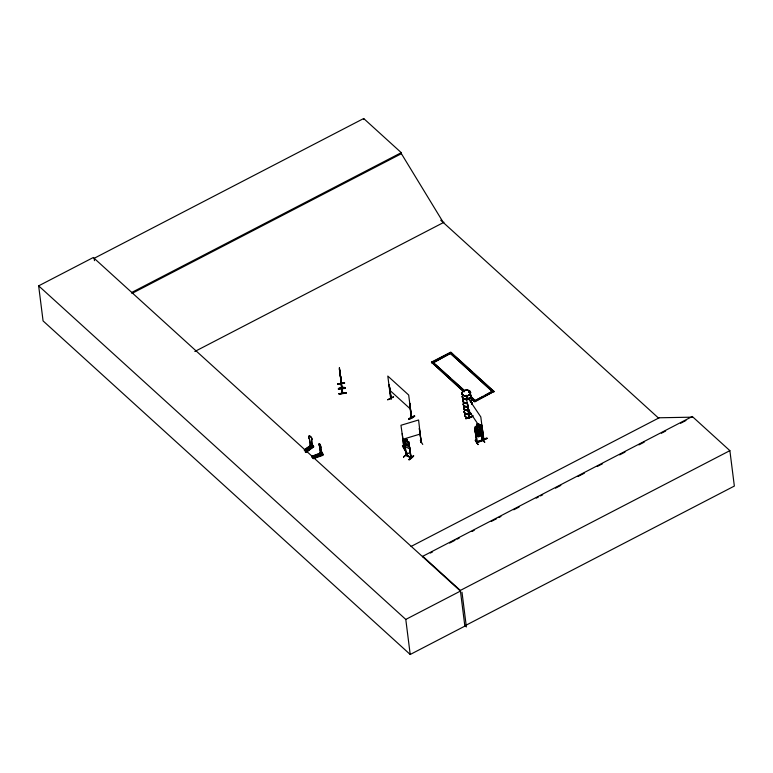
<?xml version="1.0" encoding="UTF-8"?>
<svg xmlns="http://www.w3.org/2000/svg" width="773" height="773" viewBox="0 0 773 773"><rect width="100%" height="100%" fill="white"/><g stroke="black" fill="none" stroke-linecap="round" stroke-linejoin="round"><path stroke-width="1.16" d="M321.239 453.026C320.611 452.311 323.327 452.021 321.848 453.461L322.264 454.08L321.983 452.205L321.993 452.765M322.196 452.727L321.655 451.925M410.85 457.548L408.82 443.673L409.458 443.779L408.82 443.673M411.197 457.751L408.714 441.779L411.12 457.954C409.323 455.287 413.439 459.288 406.385 455.229M321.539 452.128L321.877 452.563M342.004 388.085L341.279 383.137L341.019 383.601M341.415 384.084L339.521 369.658M341.869 389.36L341.734 388.346M341.743 388.964L342.458 393.418L340.217 373.813M341.869 389.312L339.376 367.706C341.975 387.341 338.748 363.552 339.985 372.373M342.13 388.906L342.014 388.375M469.317 418.164L467.51 403.699L469.346 418.203L469.317 417.227M469.027 417.864L466.216 395.264L480.806 416.927L483.676 439.508L483.531 438.465M463.336 394.539L462.892 394.771M469.433 391.592L468.525 391.901L469.424 391.457M468.554 392.114L469.655 391.747M311.886 444.765C312.234 442.349 312.814 448.33 312.456 444.282L311.693 443.837M404.859 449.818L402.559 445.586L404.714 449.915M311.992 444.436L311.944 444.137M312.302 444.581L312.456 444.282M341.028 383.727L341.705 388.22L341.579 387.254M483.077 439.76L477.221 441.692L477.356 442.446L475.53 428.213L474.951 428.416L476.738 442.6L474.719 427.334L475.385 426.474L480.371 424.85L481.135 425.237L482.014 433.035L480.043 434.368C481.724 436.532 476.757 438.136 477.888 435.035L476.844 434.784L476.429 431.566L477.318 429.827L476.922 426.619L478.902 425.952L479.308 429.17L480.545 430.175L480.951 433.392L479.965 434.329L480.255 436.088M476.893 442.571C487.657 439.431 482.825 439.112 476.844 442.088M409.864 447.258L409.555 448.784L405.487 446.736L404.733 444.688M481.502 428.406L480.526 426.889L475.53 428.58L475.124 430.561L475.598 428.619M476.323 433.411L475.298 431.972L476.274 433.489L481.279 431.798L481.714 429.865M411.033 457.935L405.902 455.326L404.289 441.18L406.337 455.606L405.767 454.814L406.472 454.901M475.327 440.446L477.994 444.581L475.356 440.185M403.574 457.075L408.144 453.036L403.564 456.862M312.707 457.481L312.582 456.833M390.867 398.018L391.138 398.259M389.727 387.06L391.215 398.829C391.795 397.998 389.911 398.53 391.012 398.936L389.09 384.49L391.254 398.858L390.558 398.066M390.674 398.665L387.814 376.074L408.685 395.032L411.565 417.613L411.149 417.323L409.603 403.129L411.767 417.507L411.11 416.744M476.651 442.456L483.144 440.272L483.009 439.779M477.385 442.398L477.221 441.692L476.612 441.905M482.42 440.513L480.719 426.474L481.395 426.416L480.806 426.609M483.154 440.455L481.106 425.198L480.371 424.85M476.844 426.049L475.859 426.976L477.907 434.426L479.888 433.759L479.482 430.532L480.381 428.812L479.965 425.594L478.835 425.372L478.613 423.652L476.661 424.367M311.268 445.016L304.204 450.06L309.934 445.837M404.047 447.548L400.965 425.276L418.589 419.99L421.198 442.658L419.372 428.6M419.285 428.455L421.333 442.349M468.989 417.343L469.501 417.613M483.908 439.325L483.318 438.61L483.811 438.88M483.396 439.161L481.85 425.005L483.879 439.335M482.091 433.035L476.439 435.528L475.675 435.141L475.095 430.513M469.569 418.125L468.477 409.69M483.309 438.552L483.724 439.045L483.328 438.697M405.748 440.359L405.071 440.542L405.477 443.76L406.521 445.577L408.134 446.388L408.83 445.441L408.424 442.224L407.477 441.209L407.313 439.46L405.583 438.591L405.815 440.446M406.347 455.577L404.762 441.412M407.941 453.152L403.593 456.853M410.695 457.529L411.217 457.732L405.777 454.795M408.907 459.529C415.062 453.538 415.526 455.374 409.197 459.916M413.536 455.954L408.936 459.751M309.248 438.6A2.338 1.14 53.8 0 1 308.939 436.117A2.338 1.14 53.8 0 1 311.268 437.499A2.338 1.14 53.8 0 1 311.577 439.972L312.089 446.533L310.446 445.557L309.355 438.523A2.338 1.14 53.8 0 1 309.036 436.04A2.338 1.14 53.8 0 1 311.364 437.421A2.338 1.14 53.8 0 1 311.683 439.895L312.195 446.456L310.553 445.48L309.355 438.523M304.523 450.253L310.321 446.069M304.688 450.35L311.538 445.335M304.881 450.359L310.62 446.156M304.997 450.543L310.804 446.359M311.857 446.475L312.166 447.499L309.693 446.04L309.587 445.132L311.954 447.209L311.857 446.475L313.22 445.48L313.761 446.823L306.04 452.408M312.05 446.591L313.413 445.596M305.248 451.934L313.055 446.214L305.557 452.118M305.441 451.944L313.316 446.214L313.22 445.48M305.886 452.108L313.538 446.504L311.877 445.538M306.871 451.519L313.403 446.63M403.738 447.644L402.26 433.556M421.43 442.581L421.13 442.146M393.563 396.713L387.611 399.844L393.563 396.916M409.961 403.448L409.4 403.235M411.526 417.575L411.304 416.599M414.512 415.748C413.603 419.121 401.689 421.246 414.55 415.797M409.004 419.256L414.753 416.183M464.824 625.84L734.35 486.062L729.876 450.649L692.299 416.502L422.773 556.28L460.35 590.427L464.863 626.13L410.212 654.48L43.075 320.911L38.65 285.855L93.301 257.515L131.748 292.445L131.874 293.469L401.4 153.692L401.274 152.668L363.687 118.52L94.171 258.298L94.47 260.685M131.748 292.445L401.274 152.668M194.835 351.483L444.002 222.266M463.356 391.496L431.46 362.131L450.775 352.121L494.024 391.418L474.777 401.873L471.346 398.762M431.518 362.566L450.823 352.556L453.365 354.855M483.164 396.433L474.013 401.177L493.271 390.732L485.193 395.38M471.298 398.317L474.719 401.429L494.024 391.418M411.091 546.443L659.185 417.778L691.197 417.188M430.339 553.053L432.484 551.951M449.596 543.071L454.939 540.298M457.085 539.187L459.22 538.085M472.052 531.428L474.197 530.317M491.309 521.437L496.653 518.664M498.788 517.562L500.933 516.451M513.765 509.794L519.118 507.02M536.23 498.141L538.366 497.039M540.501 495.928L542.646 494.817M555.478 488.159L560.821 485.386M577.933 476.516L584.359 473.182M597.191 466.525L602.534 463.752M619.646 454.882L624.999 452.108M638.904 444.9L644.247 442.117M661.359 433.247L665.64 431.025M680.617 423.266L685.96 420.493M460.35 590.427L729.876 450.649M38.65 285.855L405.786 619.424L460.437 591.084L132.512 293.141M468.825 391.399L468.535 392.191M467.539 404.144L468.051 406.318M472.313 416.28L465.781 418.637L472.303 416.27M465.897 418.773L472.322 416.463M480.738 440.842C492.807 437.247 484.98 437.412 480.719 440.784M319.423 446.185A2.338 0.56 70.5 0 1 319.104 443.702A2.338 0.56 70.5 0 1 320.399 445.615A2.338 0.56 70.5 0 1 320.718 448.098L321.375 454.572L320.466 453.22L319.549 446.137A2.338 0.56 70.5 0 1 319.239 443.654A2.338 0.56 70.5 0 1 320.534 445.567A2.338 0.56 70.5 0 1 320.853 448.05L321.51 454.524M321.993 452.514L322.418 454.022L321.848 453.461M311.674 456.399L321.539 452.514M311.78 456.476L320.486 453.393M320.592 453.635L311.857 456.679L312.592 456.978M311.944 456.795L321.819 453.278M312.128 457.075L321.945 453.645M319.771 452.756L321.027 455.2L320.93 454.466L322.699 453.838L323.066 455.268L313.249 458.708M320.93 454.466L322.805 453.993M312.794 458.022L322.795 454.572L322.699 453.838M314.07 457.925L322.805 454.872M313.065 458.418L322.67 454.514M476.767 426.01L476.555 424.29L478.709 423.614L478.893 425.295M475.037 428.561L475.53 428.213M477.501 431.208L479.482 430.551M476.274 433.489L481.279 431.798M476.458 435.576L477.917 435.083M481.888 438.291L484.536 442.33M402.404 445.702L404.888 449.857M420.299 440.291L422.744 444.456M402.743 439.296L420.357 434.011M482.603 440.639L480.719 426.474M339.279 369.687L339.579 370.074L339.395 368.624M340.333 375.263L340.352 374.625M340.468 376.219L340.922 379.311M340.719 378.384L341.086 380.596M337.646 383.862L344.603 382.886L337.685 384.113M337.675 384.017L344.632 383.079M340.091 373.33L341.598 384.113L341.444 382.799M338.381 388.916L345.338 387.978M338.429 389.206L345.396 388.375C345.879 386.239 337.386 387.379 338.439 389.312M341.821 388.993L342.739 393.36L340.062 372.905L340.719 377.176M339.067 393.612C360.633 390.848 324.641 396.105 346.033 392.694M339.105 393.863L346.062 392.926M339.134 394.085L346.091 393.177M311.877 456.843L312.447 456.901M482.236 438.136L484.835 442.253M406.067 455.162L410.521 457.201M408.695 441.827L404.675 439.75L404.095 440.088L406.134 455.2M311.577 443.924L312.321 444.533M311.77 445.461L313.316 446.214M304.668 450.62L306.34 451.78M465.046 625.724L466.37 626.932L461.983 592.166M659.137 417.729L658.557 418.106L440.716 220.179M456.031 357.281L472.013 371.803M474.67 374.219L494.082 391.853M464.428 390.471L433.402 362.672M470.641 396.124L475.144 400.598L470.699 396.559M435.18 364.286L450.273 378.007M452.939 380.422L464.486 390.916M431.46 362.131L464.187 391.863M389.582 390.094L410.453 409.052M414.599 416.058L408.84 419.082M319.78 453.509L321.153 455.539L321.037 454.621M467.984 409.284L479.26 426.02M481.25 428.976L482.574 430.948M480.487 426.967L481.434 428.435M476.555 424.29L476.873 426.087M475.318 440.224L477.994 444.581M401.4 153.692L443.373 222.595M319.722 447.306L320.418 452.002M341.222 381.389L341.154 380.674M339.985 372.586L340.265 374.712M340.738 377.775L341.019 379.91M340.449 376.074L340.4 375.475M692.299 416.502L692.376 417.159M477.946 434.957L478.197 436.726M410.028 406.501L411.429 417.565M408.975 443.538L410.83 457.568M422.773 556.28L422.86 556.937M407.216 439.528L407.429 441.257M363.687 118.52L363.822 119.544M405.786 619.424L410.212 654.48M341.366 382.809L341.521 384.123M340.613 377.611L340.767 378.925M471.356 399.187A4.445 2.918 -7.2 0 1 470.515 402.115M467.491 403.332A4.445 2.918 -7.2 0 1 463.211 399.438M471.327 399.428A4.377 2.87 -7.2 0 1 470.506 402.318M467.52 403.516A4.377 2.87 -7.2 0 1 463.288 399.68M470.351 394.665A4.445 2.918 -7.2 0 1 468.138 399.235M467.008 399.467A4.445 2.918 -7.2 0 1 462.718 395.573M471.25 398.771A4.377 2.87 -7.2 0 1 470.419 401.67M467.433 402.868A4.377 2.87 -7.2 0 1 463.211 399.032M470.332 394.916A4.377 2.87 -7.2 0 1 468.138 399.419M467.027 399.651A4.377 2.87 -7.2 0 1 462.795 395.805M471.337 398.984A4.445 2.918 -7.2 0 1 470.496 401.912M467.462 403.129A4.445 2.918 -7.2 0 1 463.182 399.235M470.332 394.472A4.445 2.918 -7.2 0 1 468.109 399.032M466.979 399.264A4.445 2.918 -7.2 0 1 462.689 395.37M470.255 394.269A4.377 2.87 -7.2 0 1 468.061 398.771M466.95 399.003A4.377 2.87 -7.2 0 1 462.718 395.158M471.23 402.028A4.377 2.87 -7.2 0 1 471.897 404.144M467.926 406.762A4.377 2.87 -7.2 0 1 463.336 403.661M471.182 401.815A4.348 2.86 -7.2 0 1 471.849 403.921M467.897 406.521A4.348 2.86 -7.2 0 1 463.336 403.438M471.047 413.903A4.377 2.87 -7.2 0 1 466.196 414.27A4.377 2.87 -7.2 0 1 464.322 411.439M471.047 413.71A4.445 2.918 -7.2 0 1 466.138 414.077A4.445 2.918 -7.2 0 1 464.235 411.217M472.931 415.903A4.377 2.87 -7.2 0 1 467.105 417.652A4.377 2.87 -7.2 0 1 465.085 413.932M472.883 415.681A4.348 2.86 -7.2 0 1 467.085 417.42A4.348 2.86 -7.2 0 1 465.085 413.729M471.259 402.182A4.387 2.879 -7.2 0 1 471.926 404.308M467.945 406.927A4.387 2.879 -7.2 0 1 463.346 403.825M470.96 413.255A4.377 2.87 -7.2 0 1 464.167 411.555M471.028 413.507A4.445 2.918 -7.2 0 1 466.109 413.874A4.445 2.918 -7.2 0 1 464.206 411.014M471.984 403.748A4.348 2.86 -7.2 0 1 471.916 404.501M467.965 407.091A4.348 2.86 -7.2 0 1 463.414 404.018M471.25 402.395A4.348 2.86 -7.2 0 1 471.762 403.023M468.341 410.028A4.377 2.87 -7.2 0 1 464.109 406.183M469.54 410.444A4.377 2.87 -7.2 0 1 464.853 409.961A4.377 2.87 -7.2 0 1 464.196 406.83M469.53 410.26A4.445 2.918 -7.2 0 1 464.776 409.767A4.445 2.918 -7.2 0 1 464.109 406.598M469.501 410.057A4.445 2.918 -7.2 0 1 464.747 409.574A4.445 2.918 -7.2 0 1 464.08 406.395M480.651 433.363L479.898 433.624L478.632 432.465L477.086 434.639L478.168 432.213C474.941 431.034 477.472 429.208 478.574 431.682L480.188 429.382L479.038 431.904L480.651 433.363M451.529 352.807L432.281 363.262L451.529 352.807M487.009 438.272L480.584 440.62L487.019 438.31M478.294 424.058L477.018 424.493L477.096 425.063L478.371 424.638L478.294 424.058M479.308 429.17L477.328 429.836L479.308 429.16M479.714 435.315L478.439 435.74L478.516 436.32L479.791 435.885L479.714 435.315M340.043 373.175L340.255 375.417L340.043 373.175M340.719 377.137L340.787 378.239L340.719 377.137M345.299 387.698L338.352 388.664L345.309 387.737M407.013 439.634L405.97 439.112L407.081 440.204L407.013 439.634M407.555 441.789L405.941 440.977L406.347 444.195L407.96 445.006L407.555 441.789M492.14 391.312L450.408 353.396L492.14 391.312M313.558 458.041L312.186 456.012L313.558 458.041M464.322 395.65A4.377 2.87 -7.2 0 0 470.583 392.404A4.377 2.87 -7.2 0 0 463.79 390.694A4.377 2.87 -7.2 0 0 464.322 395.65M464.37 395.94A4.348 2.86 -7.2 0 0 470.593 392.723A4.348 2.86 -7.2 0 0 463.848 391.022A4.348 2.86 -7.2 0 0 464.37 395.94M464.331 395.776A4.387 2.879 -7.2 0 0 470.602 392.52A4.387 2.879 -7.2 0 0 463.8 390.819A4.387 2.879 -7.2 0 0 464.331 395.776"/></g></svg>
